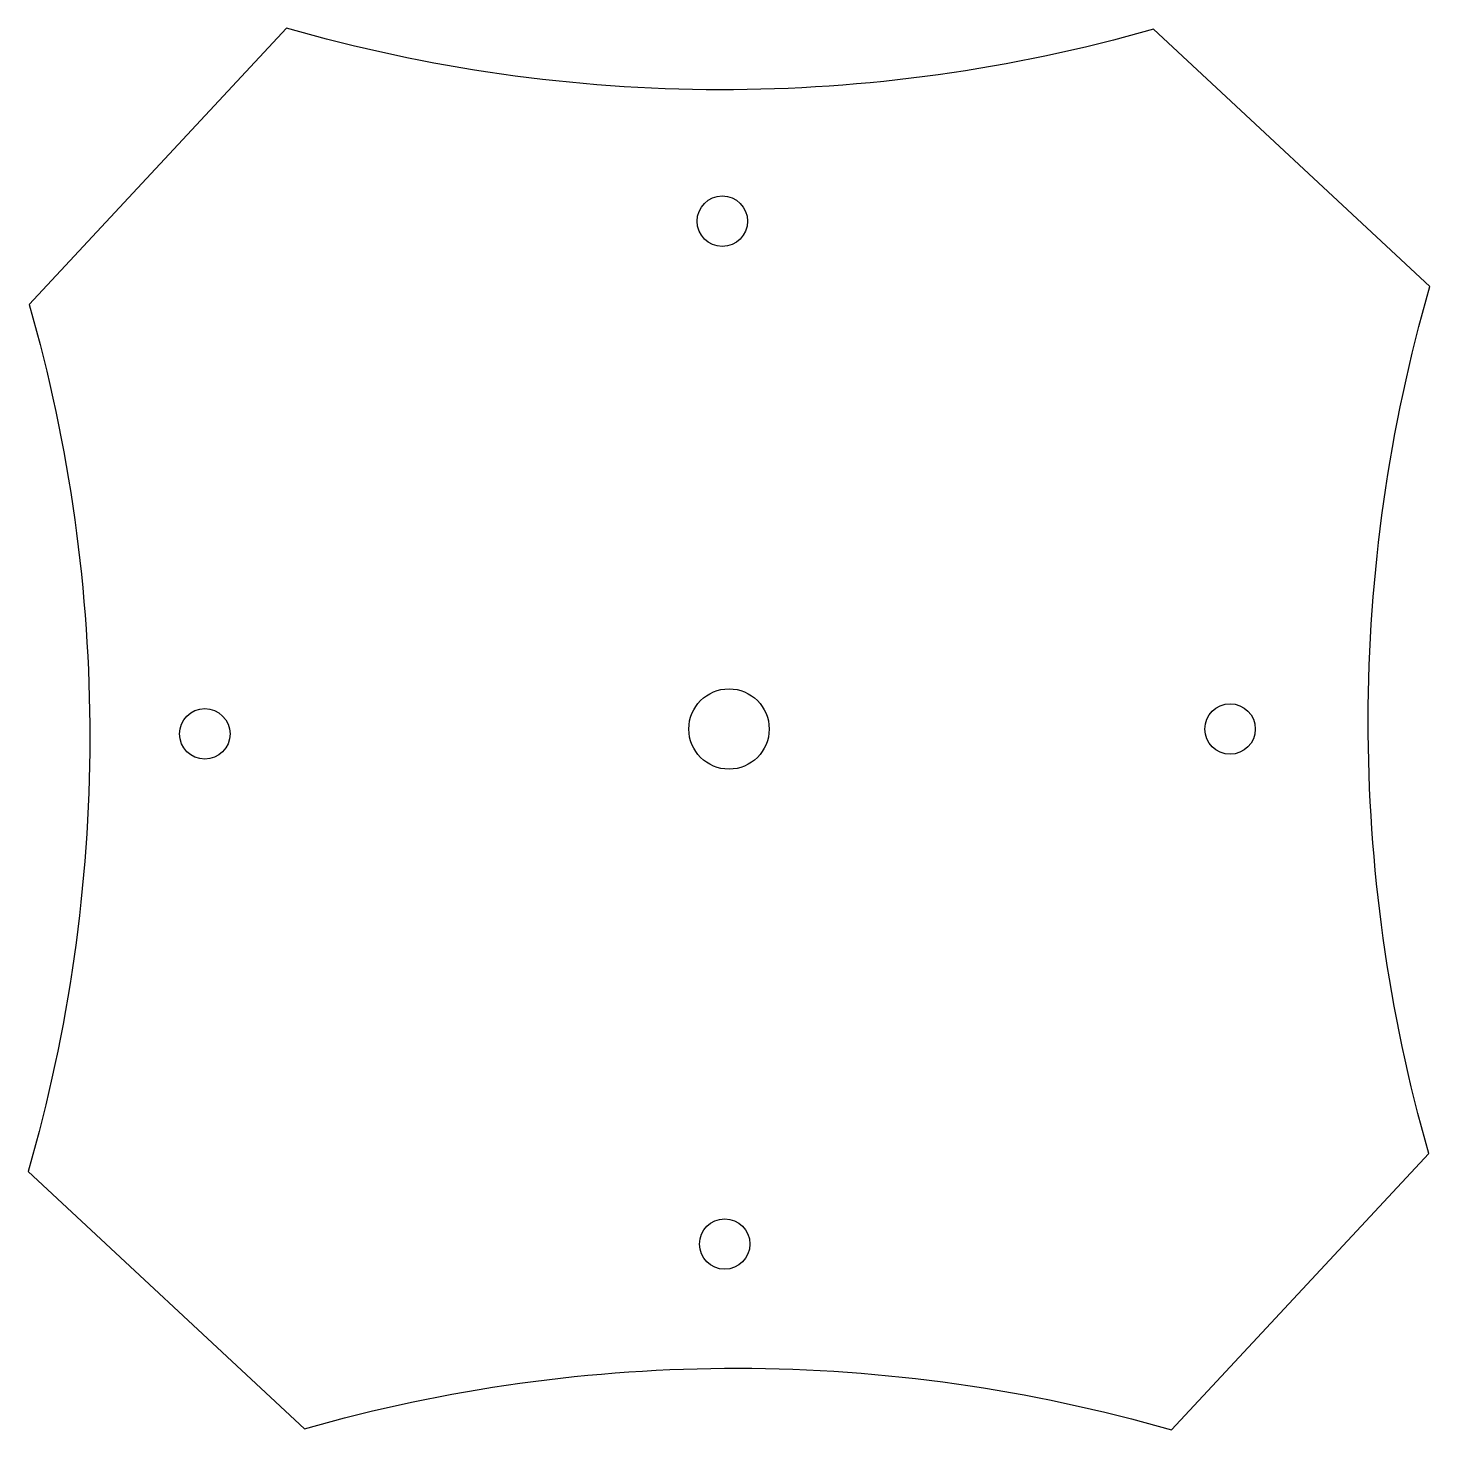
# Model space of a CAD drawing. Header units: millimetres. Extents: x -73.6 to 23.6, y 49.4 to 146.6.
import ezdxf

# ---------------------------------------------------------------- set-up
doc = ezdxf.new("R2010")
doc.units = ezdxf.units.MM
doc.layers.get('0').update_dxf_attribs({"linetype": 'CONTINUOUS'})

msp = doc.modelspace()

# ---------------------------------------------------------------- linework, layer by layer
msp.add_lwpolyline([(4.448, 146.547, -0.141038), (-55.699, 146.627), (-73.547, 127.448, -0.141038), (-73.627, 67.301), (-54.448, 49.453, -0.141038), (5.699, 49.373), (23.547, 68.552, -0.141038), (23.627, 128.699)], format="xyb", close=True)
for centre, radius in [((-25.464, 133.226), 1.75), ((-25, 98), 2.787), ((-61.365, 97.663), 1.75), ((9.762, 98), 1.75), ((-25.296, 62.268), 1.75)]:
    msp.add_circle(centre, radius)

doc.saveas('drawing.dxf')
